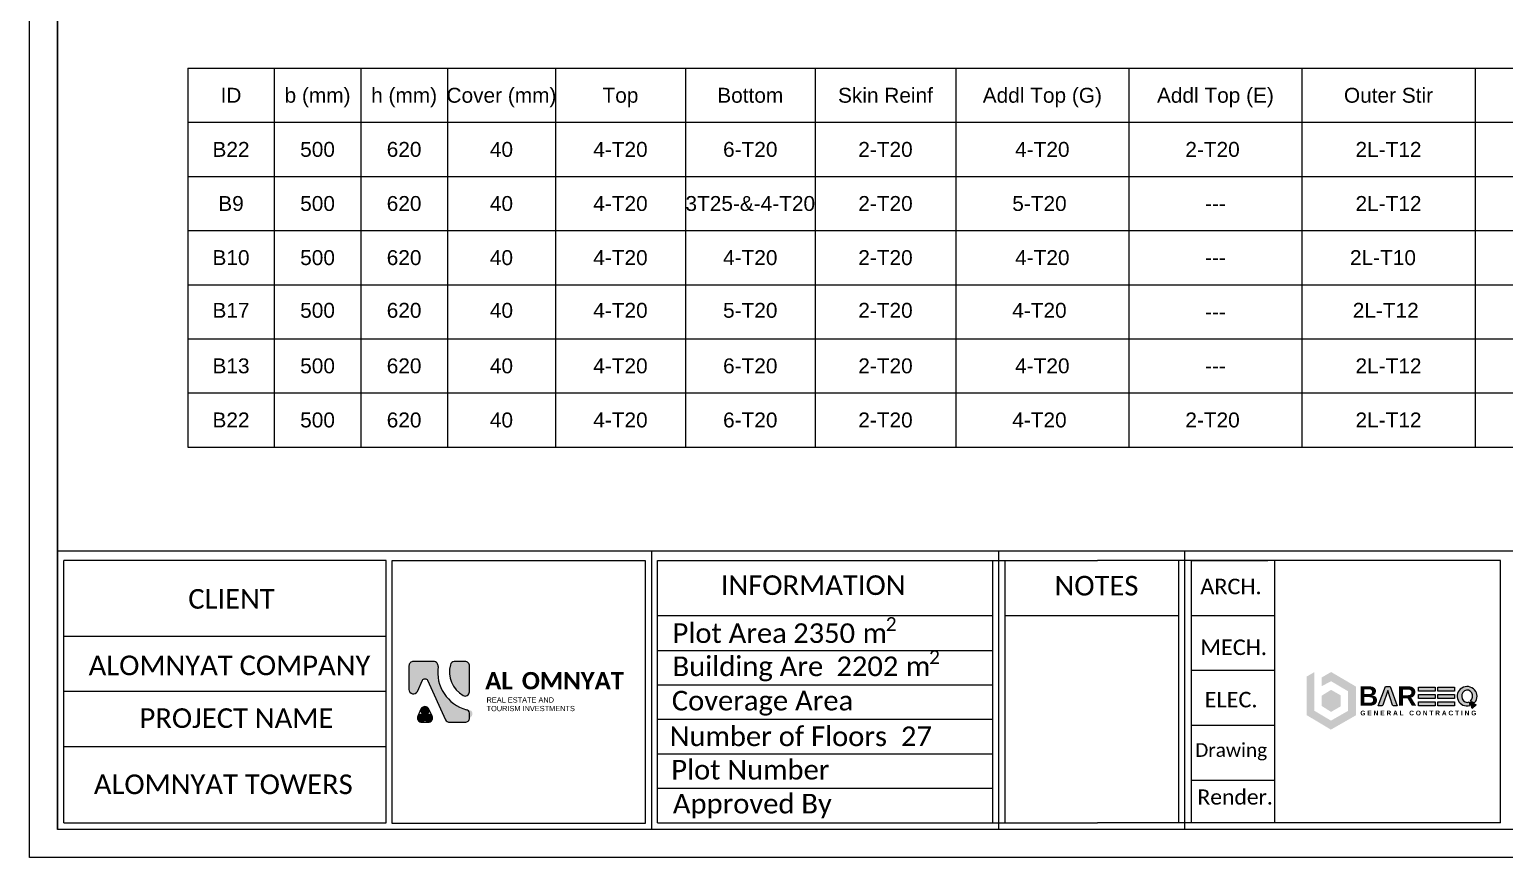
# Model space of a CAD drawing. Header units: inches. Extents: x 16 to 269, y 163 to 682.
# Drawn here: x 26.37 to 63.8, y 468.26 to 489.26 of the extents above; entities that cross this region are included whole.
import ezdxf
from ezdxf.enums import TextEntityAlignment as Align

# ---------------------------------------------------------------- set-up
doc = ezdxf.new("R2010")
doc.units = ezdxf.units.IN
doc.header["$MEASUREMENT"] = 0
doc.layers.add('CDEC-FRAMING-PLAN', color=7, linetype='Continuous')
doc.layers.add('Text', color=7, linetype='Continuous')
doc.layers.add('Sheet_Borders', color=7, linetype='Continuous', lineweight=5)
doc.styles.add('Arial_1', font='arial.ttf', dxfattribs={"height": 0.45})
doc.styles.add('RA CALIBRI REGULAR', font='calibril.ttf')
doc.styles.get("Standard").update_dxf_attribs({"font": 'arial.ttf'})

# ---------------------------------------------------------------- blocks, each defined once
blk = doc.blocks.new('753897')
at = {"layer": 'Text'}
for p, q in [((52.83394, 66.60616), (97.0336, 66.60616)), ((52.83394, 66.60616), (52.83394, 63.86084)), ((55.0302, 66.60616), (55.0302, 63.86084)), ((57.22645, 66.60616), (57.22645, 63.86084)), ((59.42271, 66.60616), (59.42271, 63.86084)), ((62.16803, 66.60616), (62.16803, 63.86084)), ((65.46242, 66.60616), (65.46242, 63.86084)), ((68.7568, 66.60616), (68.7568, 63.86084)), ((72.32572, 66.60616), (72.32572, 63.86084)), ((76.71823, 66.60616), (76.71823, 63.86084)), ((81.11074, 66.60616), (81.11074, 56.99754)), ((85.50326, 66.60616), (85.50326, 56.99754)), ((52.83394, 65.2335), (97.0336, 65.2335)), ((52.83394, 63.86084), (97.0336, 63.86084)), ((52.83394, 63.86084), (52.83394, 61.11552)), ((55.0302, 63.86084), (55.0302, 61.11552)), ((57.22645, 63.86084), (57.22645, 61.11552)), ((59.42271, 63.86084), (59.42271, 61.11552)), ((62.16803, 63.86084), (62.16803, 61.11552)), ((65.46242, 63.86084), (65.46242, 61.11552)), ((68.7568, 63.86084), (68.7568, 61.11552)), ((72.32572, 63.86084), (72.32572, 61.11552)), ((76.71823, 63.86084), (76.71823, 61.11552)), ((76.71823, 63.86084), (76.71823, 61.11552)), ((52.83394, 62.48818), (97.0336, 62.48818)), ((52.83394, 62.48818), (91.81749, 62.48818)), ((52.83394, 62.48818), (52.83394, 56.99754)), ((52.83394, 62.48818), (52.83394, 61.11552)), ((55.0302, 62.48818), (55.0302, 56.99754)), ((55.0302, 62.48818), (55.0302, 61.11552)), ((57.22645, 62.48818), (57.22645, 56.99754)), ((57.22645, 62.48818), (57.22645, 61.11552)), ((59.42271, 62.48818), (59.42271, 56.99754)), ((59.42271, 62.48818), (59.42271, 61.11552)), ((62.16803, 62.48818), (62.16803, 56.99754)), ((62.16803, 62.48818), (62.16803, 61.11552)), ((65.46242, 62.48818), (65.46242, 56.99754)), ((65.46242, 62.48818), (65.46242, 61.11552)), ((68.7568, 62.48818), (68.7568, 56.99754)), ((68.7568, 62.48818), (68.7568, 61.11552)), ((72.32572, 62.48818), (72.32572, 56.99754)), ((72.32572, 62.48818), (72.32572, 61.11552)), ((76.71823, 62.48818), (76.71823, 56.99754)), ((76.71823, 62.48818), (76.71823, 61.11552)), ((52.83394, 61.11552), (97.0336, 61.11552)), ((52.83394, 61.11552), (91.81749, 61.11552)), ((52.83394, 61.11552), (97.0336, 61.11552)), ((52.83394, 59.74286), (96.28043, 59.74286)), ((52.83394, 59.74286), (96.28043, 59.74286)), ((52.83394, 59.74286), (97.0336, 59.74286)), ((52.83394, 58.3702), (52.83394, 56.99754)), ((52.83394, 58.3702), (97.0336, 58.3702)), ((52.83394, 58.3702), (97.0336, 58.3702)), ((55.0302, 58.3702), (55.0302, 56.99754)), ((57.22645, 58.3702), (57.22645, 56.99754)), ((59.42271, 58.3702), (59.42271, 56.99754)), ((62.16803, 58.3702), (62.16803, 56.99754)), ((65.46242, 58.3702), (65.46242, 56.99754)), ((68.7568, 58.3702), (68.7568, 56.99754)), ((72.32572, 58.3702), (72.32572, 56.99754)), ((76.71823, 58.3702), (76.71823, 56.99754)), ((52.83394, 56.99754), (97.0336, 56.99754))]:
    blk.add_line(p, q, dxfattribs=at)
for s, height, p in [('ID', 0.378309, (53.93207, 65.91983)), ('b (mm)', 0.378309, (56.12833, 65.91983)), ('h (mm)', 0.378309, (58.32458, 65.91983)), ('Cover (mm)', 0.378309, (60.79537, 65.91983)), ('Top', 0.378309, (63.81522, 65.91983)), ('Bottom', 0.378309, (67.10961, 65.91983)), ('Skin Reinf', 0.378309, (70.54126, 65.91983)), ('Addl Top (G)', 0.3783094, (74.52197, 65.91983)), ('Addl Top (E)', 0.3783094, (78.91449, 65.91983)), ('Outer Stir', 0.378309, (83.307, 65.91983)), ('B22', 0.378309, (53.93207, 64.54717)), ('500', 0.378309, (56.12833, 64.54717)), ('620', 0.378309, (58.32458, 64.54717)), ('40', 0.378309, (60.79537, 64.54717)), ('4-T20', 0.378309, (63.81522, 64.54717)), ('6-T20', 0.378309, (67.10961, 64.54717)), ('2-T20', 0.378309, (70.54126, 64.54717)), ('4-T20', 0.378309, (74.52197, 64.54717)), ('2-T20 ', 0.378309, (78.91449, 64.54717)), ('2L-T12', 0.378309, (83.307, 64.54717)), ('B9', 0.378309, (53.93207, 63.17451)), ('500', 0.378309, (56.12833, 63.17451)), ('620', 0.378309, (58.32458, 63.17451)), ('40', 0.378309, (60.79537, 63.17451)), ('4-T20', 0.378309, (63.81522, 63.17451)), ('3T25-&-4-T20', 0.3783094, (67.10961, 63.17451)), ('2-T20', 0.378309, (70.54126, 63.17451)), ('5-T20 ', 0.378309, (74.52197, 63.17451)), ('2L-T12', 0.378309, (83.307, 63.17451)), ('---', 0.378309, (78.91449, 63.17451)), ('B10', 0.378309, (53.93207, 61.80185)), ('500', 0.378309, (56.12833, 61.80185)), ('620', 0.378309, (58.32458, 61.80185)), ('40', 0.378309, (60.79537, 61.80185)), ('4-T20', 0.378309, (63.81522, 61.80185)), ('4-T20', 0.378309, (67.10961, 61.80185)), ('2-T20', 0.378309, (70.54126, 61.80185)), ('4-T20', 0.378309, (74.52197, 61.80185)), ('---', 0.378309, (78.91449, 61.80185)), ('2L-T10', 0.378309, (83.16652, 61.80185)), ('B17', 0.378309, (53.93207, 60.46489)), ('500', 0.378309, (56.12833, 60.46489)), ('620', 0.378309, (58.32458, 60.46489)), ('40', 0.378309, (60.79537, 60.46489)), ('4-T20', 0.378309, (63.81522, 60.46489)), ('5-T20', 0.378309, (67.10961, 60.46489)), ('2-T20', 0.378309, (70.54126, 60.46489)), ('4-T20 ', 0.378309, (74.52197, 60.46489)), ('2L-T12', 0.378309, (83.23657, 60.46489)), ('---', 0.378309, (78.91449, 60.42919)), ('B13', 0.378309, (53.93207, 59.05653)), ('500', 0.378309, (56.12833, 59.05653)), ('620', 0.378309, (58.32458, 59.05653)), ('40', 0.378309, (60.79537, 59.05653)), ('4-T20', 0.378309, (63.81522, 59.05653)), ('6-T20', 0.378309, (67.10961, 59.05653)), ('2-T20', 0.378309, (70.54126, 59.05653)), ('4-T20', 0.378309, (74.52197, 59.05653)), ('2L-T12', 0.378309, (83.307, 59.05653)), ('---', 0.378309, (78.91449, 59.05653)), ('B22', 0.378309, (53.93207, 57.68387)), ('500', 0.378309, (56.12833, 57.68387)), ('620', 0.378309, (58.32458, 57.68387)), ('40', 0.378309, (60.79537, 57.68387)), ('4-T20', 0.378309, (63.81522, 57.68387)), ('6-T20', 0.378309, (67.10961, 57.68387)), ('2-T20', 0.378309, (70.54126, 57.68387)), ('4-T20 ', 0.378309, (74.52197, 57.68387)), ('2-T20 ', 0.378309, (78.91449, 57.68387)), ('2L-T12', 0.378309, (83.307, 57.68387))]:
    blk.add_text(s, height=height, dxfattribs=at).set_placement(p, align=Align.MIDDLE_CENTER)
blk = doc.blocks.new('A$Cd8bbae89')
at = {"true_color": 0x319dd3}
h = blk.add_hatch(color=142, dxfattribs=at)
h.dxf.hatch_style = 1
h.paths.add_polyline_path([(0.94, 5.22), (0, 4.67), (0, 0), (0.94, 0.53)])
h.paths.add_polyline_path([(2.97, 3.07), (1.82, 2.35), (1.82, 1.12), (2.97, 1.74)])
h.paths.add_polyline_path([(2.98, 5.23), (1.83, 4.57), (1.82, 3.51), (2.98, 4.11)])
at = {"true_color": 0x2a3383}
h = blk.add_hatch(color=177, dxfattribs=at)
h.dxf.hatch_style = 1
h.paths.add_polyline_path([(3, 5.22), (2.98, 5.22), (2.98, 4.11), (5.04, 2.89), (5.04, 0.52), (5.98, -0.03), (5.98, 3.47)])
h.paths.add_polyline_path([(4.12, 2.41), (2.97, 3.07), (2.97, 1.74), (4.12, 1.05)])
at = {"true_color": 0x319dd3}
h = blk.add_hatch(color=142, dxfattribs=at)
h.dxf.hatch_style = 1
h.paths.add_polyline_path([(8.67, 1.14), (9.13, 1.14, 0.319925), (9.24, 1.22), (9.85, 2.99), (10.44, 1.22, 0.322497), (10.56, 1.14), (11.01, 1.14), (10.13, 3.48), (9.58, 3.48)])
h.paths.add_polyline_path([(13.58, 3.39), (13.58, 2.9), (15.61, 2.9), (15.61, 3.39)])
h.paths.add_polyline_path([(13.58, 2.51), (13.58, 2.02), (15.61, 2.02), (15.61, 2.51)])
h.paths.add_polyline_path([(15.61, 1.14), (15.61, 1.63), (13.58, 1.63), (13.58, 1.14)])
h.paths.add_polyline_path([(15.94, 3.39), (15.94, 2.9), (17.97, 2.9), (17.97, 3.39)])
h.paths.add_polyline_path([(17.97, 2.02), (17.97, 2.51), (15.94, 2.51), (15.94, 2.02)])
h.paths.add_polyline_path([(17.97, 1.14), (17.97, 1.63), (15.94, 1.63), (15.94, 1.14)])
edge = h.paths.add_edge_path()
edge.add_ellipse((19.49, 2.29), major_axis=(-1.21, 0), ratio=0.972651, start_angle=138.7624, end_angle=466.2921)
edge.add_line((19.83, 1.16), (19.73, 1.59))
edge.add_ellipse((19.5, 2.29), major_axis=(0, 0.744), ratio=0.892628, start_angle=218.0399, end_angle=560.2223, ccw=False)
edge.add_line((19.91, 1.71), (20.4, 1.51))
at = {"true_color": 0x288cbd}
h = blk.add_hatch(color=142, dxfattribs=at)
h.dxf.hatch_style = 1
h.paths.add_polyline_path([(5.98, -0.03), (5.04, 0.52), (2.96, -0.67), (0.94, 0.53), (0, 0), (2.95, -1.76), (2.95, -1.76)])
h = blk.add_hatch(color=142, dxfattribs=at)
h.dxf.hatch_style = 1
h.paths.add_polyline_path([(4.12, 1.05), (2.97, 1.74), (1.82, 1.12), (2.97, 0.39)])
at = {"true_color": 0x2a3383}
h = blk.add_hatch(color=177, dxfattribs=at)
h.dxf.hatch_style = 1
h.paths.add_polyline_path([(20.1, 0.81), (20.58, 1.24), (19.85, 1.62)])
at = {"color": 142, "true_color": 0x319dd3}
blk.add_lwpolyline([(8.67, 1.14), (9.58, 3.48), (10.13, 3.48), (11.01, 1.14), (10.56, 1.14, -0.322497), (10.44, 1.22), (9.85, 2.99), (9.24, 1.22, -0.319925), (9.13, 1.14), (8.67, 1.14)], format="xyb", dxfattribs=at)
for points in [[(13.58, 3.39), (15.61, 3.39), (15.61, 2.9), (13.58, 2.9)], [(13.58, 2.51), (15.61, 2.51), (15.61, 2.02), (13.58, 2.02)], [(15.94, 3.39), (17.97, 3.39), (17.97, 2.9), (15.94, 2.9)], [(15.94, 2.51), (17.97, 2.51), (17.97, 2.02), (15.94, 2.02)], [(13.58, 1.63), (15.61, 1.63), (15.61, 1.14), (13.58, 1.14)], [(15.94, 1.63), (17.97, 1.63), (17.97, 1.14), (15.94, 1.14)]]:
    blk.add_lwpolyline(points, close=True, dxfattribs=at)
at = {"color": 143, "true_color": 0x42aad7}
for points in [[(19.73, 1.59), (19.83, 1.16)], [(19.91, 1.71), (20.4, 1.51)]]:
    blk.add_lwpolyline(points, dxfattribs=at)
at = {"color": 177, "true_color": 0x2a3383}
blk.add_lwpolyline([(19.85, 1.62), (20.58, 1.24), (20.1, 0.81), (19.85, 1.62)], dxfattribs=at)
at = {"color": 142, "true_color": 0x319dd3}
for centre, major_axis, ratio, start_param, end_param in [((19.49, 2.29), (-1.21, 0), 0.972651, 2.421862, 8.138333), ((19.5, 2.29), (0, 0.744), 0.892628, 3.805515, 9.777723)]:
    blk.add_ellipse(centre, major_axis=major_axis, ratio=ratio, start_param=start_param, end_param=end_param, dxfattribs=at)
at = {"attachment_point": 1}
for s, width, gutter_width, insert, char_height in [('{\\fArial|b1|i0|c0|p34;\\C142;\\c13868337;B} ', 2.3485, 11.74, (6.33, 3.49), 2.3485), ('\\pxsm2;{\\fArial|b1|i0|c0|p34;\\C177;\\c8598314;G E N E R A L   C O N T R A C T I N G}', 15.8741, 2.87, (6.53, 0.54), 0.5743)]:
    blk.add_mtext_dynamic_manual_height_columns(s, width=width, gutter_width=gutter_width, heights=[0], dxfattribs=dict(at, insert=insert, char_height=char_height))
at = {"color": 143, "true_color": 0x42aad7, "insert": (11.01, 3.49), "char_height": 2.3485, "attachment_point": 1}
blk.add_mtext_dynamic_manual_height_columns('{\\fArial|b1|i0|c0|p34;\\C142;\\c13868337;R} ', width=2.3485, gutter_width=11.74, heights=[0], dxfattribs=at)

msp = doc.modelspace()

# ---------------------------------------------------------------- hatches: boundary and pattern name
at = {"true_color": 0x293189}
h = msp.add_hatch(color=177, dxfattribs=at)
h.dxf.hatch_style = 1
h.paths.add_polyline_path([(36.1078, 473.2258, 0.4142136), (35.9962, 473.1142), (35.9962, 472.516, 0.8029133), (36.209, 472.4689), (36.3401, 472.7505, -0.6392529), (36.4667, 472.7502), (36.927, 471.7489, 0.29294), (37.0284, 471.6839), (37.422, 471.6839, 0.4142136), (37.5336, 471.7955, 0.5532954), (37.5727, 471.9805, -0.4178127), (36.736, 473.1012, 0.4597952), (36.6239, 473.2258)])
at = {"true_color": 0x4554a5}
h = msp.add_hatch(color=175, dxfattribs=at)
h.dxf.hatch_style = 1
h.paths.add_polyline_path([(37.37, 472.3627, 0.5845715), (37.5336, 472.4694), (37.5336, 473.1142, 0.4142136), (37.422, 473.2258), (37.14, 473.2258, 0.2915039), (37.0517, 473.1501, 0.3424478)])
at = {"true_color": 0x000000}
h = msp.add_hatch(color=18, dxfattribs=at)
h.dxf.hatch_style = 1
h.paths.add_polyline_path([(36.4031, 471.7186, 1.4413207), (36.4945, 471.9066, 1.9014324), (36.3106, 471.9065, 1.4340238)])

# ---------------------------------------------------------------- linework, layer by layer
at = {"color": 177, "true_color": 0x293189}
msp.add_lwpolyline([(36.6292, 473.2258), (36.1078, 473.2258, 0.4142136), (35.9962, 473.1142), (35.9962, 472.516, 0.8029133), (36.209, 472.4689), (36.3401, 472.7505, -0.6392529), (36.4667, 472.7502), (36.927, 471.7489, 0.29294), (37.0284, 471.6839), (37.422, 471.6839, 0.4142136), (37.5336, 471.7955), (37.5336, 471.9161)], format="xyb", dxfattribs=at)
at = {"color": 175, "true_color": 0x4554a5}
msp.add_lwpolyline([(37.5336, 472.4548), (37.5336, 473.1142, 0.4142136), (37.422, 473.2258), (37.14, 473.2258)], format="xyb", dxfattribs=at)
msp.add_lwpolyline([(36.5851, 471.8428), (36.5037, 472.0171, 0.6384697), (36.3012, 472.0165), (36.2209, 471.8422, 0.5471054), (36.3222, 471.6839), (36.484, 471.6839, 0.548839)], format="xyb", close=True)
at = {"color": 177, "true_color": 0x293189}
for centre, radius, start, end in [((36.6265, 473.1154), 0.1104, 350.42574, 91.37956), ((37.7079, 472.9542), 0.983, 171.6397, 255.08064), ((37.4245, 471.898), 0.1106, 9.43583, 74.11712)]:
    msp.add_arc(centre, radius, start, end, dxfattribs=at)
at = {"color": 175, "true_color": 0x4554a5}
for centre, radius, start, end in [((37.1553, 473.1187), 0.1082, 98.1031, 165.7009), ((37.7183, 472.9615), 0.6927, 164.60757, 239.81748), ((37.4218, 472.4621), 0.1121, 242.4829, 356.27975)]:
    msp.add_arc(centre, radius, start, end, dxfattribs=at)
at = {"layer": 'CDEC-FRAMING-PLAN'}
for p, q in [((55.853, 475.7873), (57.7946, 475.7883)), ((55.853, 474.395), (57.9581, 474.3961)), ((55.853, 473.0027), (57.9581, 473.0039)), ((55.853, 471.6105), (57.9581, 471.6116))]:
    msp.add_line(p, q, dxfattribs=at)
at = {"layer": 'Sheet_Borders', "linetype": 'Continuous', "lineweight": 0}
for p, q in [((26.3664, 468.2551), (26.3664, 510.2593)), ((26.3664, 468.2551), (26.3664, 510.2593)), ((27.0735, 468.9622), (27.0735, 509.5522)), ((27.0735, 509.5522), (27.0735, 468.9622)), ((27.0735, 476.0336), (85.0593, 476.0336)), ((35.4177, 475.7883), (27.2353, 475.7883)), ((27.2353, 469.1377), (27.2353, 475.7883)), ((35.4177, 469.1377), (35.4177, 475.7883)), ((35.574, 475.7883), (41.9916, 475.7883)), ((35.574, 469.1185), (35.574, 475.7883)), ((41.9916, 475.7883), (41.9916, 469.1185)), ((42.1478, 476.0336), (42.148, 468.9622)), ((42.3043, 475.787), (53.4726, 475.787)), ((42.3043, 469.1363), (42.3043, 475.787)), ((50.803, 475.787), (50.803, 469.1363)), ((50.9595, 476.0336), (50.9593, 468.9622)), ((51.1159, 475.7883), (51.1159, 469.1377)), ((63.7002, 475.7883), (53.4726, 475.787)), ((55.5302, 469.1377), (55.5302, 475.7883)), ((55.6804, 476.0336), (55.6803, 468.9622)), ((55.853, 469.1377), (55.853, 475.7883)), ((57.9581, 475.7883), (57.9581, 469.1377)), ((63.7002, 469.1377), (63.7002, 475.7883)), ((42.3043, 474.3947), (50.803, 474.3947)), ((51.1159, 474.396), (55.5302, 474.396)), ((55.853, 474.396), (57.9581, 474.396)), ((35.4177, 473.864), (27.2353, 473.864)), ((42.3043, 473.5083), (50.803, 473.5083)), ((55.853, 473.0038), (57.9581, 473.0038)), ((35.4177, 472.463), (27.2353, 472.463)), ((42.3043, 472.6339), (50.803, 472.6339)), ((42.3043, 471.7595), (50.803, 471.7595)), ((55.853, 471.6115), (57.9581, 471.6115)), ((27.2353, 471.0707), (35.4177, 471.0707)), ((42.3043, 470.8851), (50.803, 470.8851)), ((55.853, 470.2192), (57.9581, 470.2192)), ((42.3043, 470.0107), (50.803, 470.0107)), ((27.2353, 469.1377), (35.4177, 469.1377)), ((41.9916, 469.1185), (35.574, 469.1185)), ((42.3043, 469.1363), (53.4726, 469.1363)), ((63.7002, 469.1377), (53.4726, 469.1363)), ((82.3089, 468.9622), (27.0735, 468.9622)), ((85.7664, 468.2551), (26.3664, 468.2551)), ((85.7664, 468.2551), (26.3664, 468.2551))]:
    msp.add_line(p, q, dxfattribs=at)

# ---------------------------------------------------------------- block references
msp.add_blockref('753897', (-22.4517, 421.6695))
at = {"layer": 'Sheet_Borders', "xscale": 0.2089906934372016, "yscale": 0.2089906934372016, "zscale": 0.2089906934372016}
msp.add_blockref('A$Cd8bbae89', (58.7768, 471.8665), dxfattribs=at)

# ---------------------------------------------------------------- texts
at = {"char_height": 0.439036, "attachment_point": 1}
for s, width, insert in [('{\\fCandara|b1|i0|c0|p34;\\C256;\\c0;AL} ', 0.439036, (37.9313, 472.9596)), ('{\\fCandara|b1|i0|c0|p34;\\C256;\\c0;OMNYAT}', 2.78249, (38.861, 472.9596))]:
    msp.add_mtext_dynamic_manual_height_columns(s, width=width, gutter_width=2.1952, heights=[0], dxfattribs=dict(at, insert=insert))
at = {"insert": (37.9664, 472.1003), "char_height": 0.133654, "width": 2.811506, "attachment_point": 1, "style": 'Arial_1'}
msp.add_mtext('TOURISM INVESTMENTS', dxfattribs=at)
at = {"insert": (37.9653, 472.3182), "char_height": 0.133654, "attachment_point": 1, "style": 'Arial_1'}
msp.add_mtext_dynamic_manual_height_columns('\\pxsm1;{\\C256;\\c0;REAL ESTATE AND}', width=2.811506, gutter_width=0.6863, heights=[0.4171], dxfattribs=at)
at = {"layer": 'Sheet_Borders', "linetype": 'Continuous', "lineweight": 0, "style": 'RA CALIBRI REGULAR'}
for s, height, p in [('INFORMATION', 0.497488, (43.9111, 474.914)), ('NOTES', 0.49749, (52.3817, 474.9009)), ('CLIENT', 0.49749, (30.3962, 474.5664)), ('ARCH.', 0.39425, (56.0801, 474.9331)), ('MECH.', 0.39425, (56.0796, 473.3903)), ('ALOMNYAT COMPANY', 0.497488, (27.8672, 472.8792)), ('Coverage Area', 0.497488, (42.6676, 471.985)), ('ELEC.', 0.39425, (56.1897, 472.0627)), ('PROJECT NAME', 0.497488, (29.1587, 471.541)), ('Drawing', 0.34627, (55.9494, 470.8081)), ('Plot Number', 0.497488, (42.6537, 470.2323)), ('ALOMNYAT TOWERS', 0.497488, (27.9996, 469.8626)), ('Approved By', 0.497488, (42.6929, 469.372)), ('Render.', 0.38489, (56.0059, 469.5964))]:
    msp.add_text(s, height=height, dxfattribs=at).set_placement(p)
at = {"layer": 'Sheet_Borders', "style": 'RA CALIBRI REGULAR'}
for s, height, p in [('2', 0.3482, (48.0978, 474.0035)), ('Plot Area ', 0.49749, (42.6865, 473.6968)), (' m', 0.49749, (47.335, 473.6968)), ('Building Are  ', 0.497488, (42.6865, 472.8554)), (' m', 0.49749, (48.4333, 472.8554)), ('2', 0.3482, (49.1961, 473.1622)), ('Number of Floors  ', 0.497488, (42.6142, 471.0806))]:
    msp.add_text(s, height=height, dxfattribs=at).set_placement(p)
at = {"layer": 'Sheet_Borders', "color": 244, "true_color": 0x991b1e, "style": 'RA CALIBRI REGULAR'}
for s, p in [('2350', (45.7461, 473.6968)), ('2202', (46.8444, 472.8554)), ('27', (48.4819, 471.0806))]:
    msp.add_text(s, height=0.49749, dxfattribs=at).set_placement(p)

doc.saveas('drawing.dxf')
